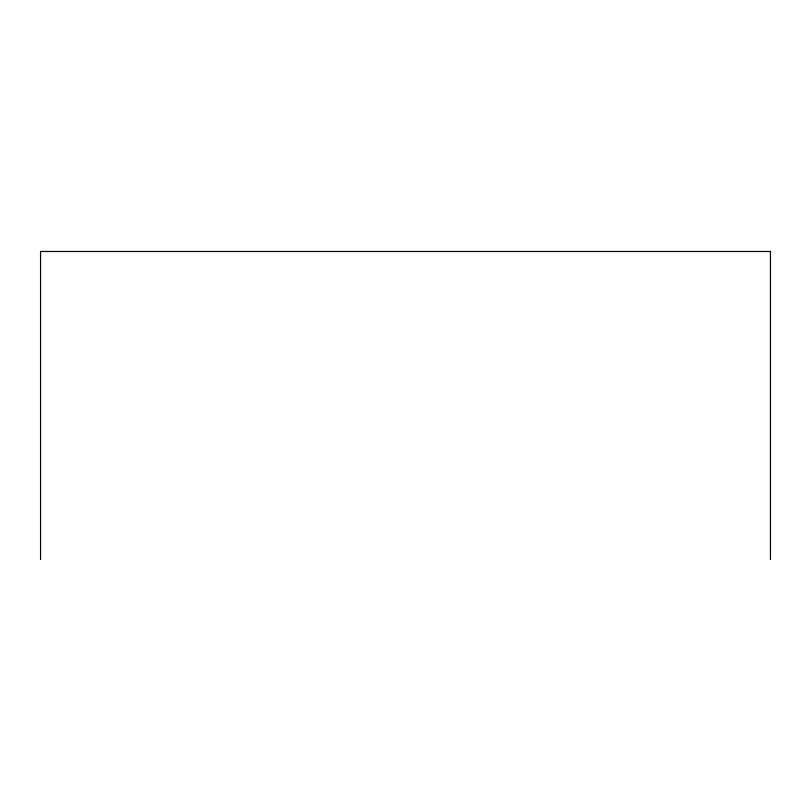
<?xml version="1.0" encoding="UTF-8"?>
<svg xmlns="http://www.w3.org/2000/svg" width="811" height="811" viewBox="0 0 811 811"><rect width="100%" height="100%" fill="white"/><g stroke="black" fill="none" stroke-linecap="round" stroke-linejoin="round"><path stroke-width="1.22" d="M770.45 559.529L770.45 251.471L40.55 251.471L40.55 559.529"/></g></svg>
